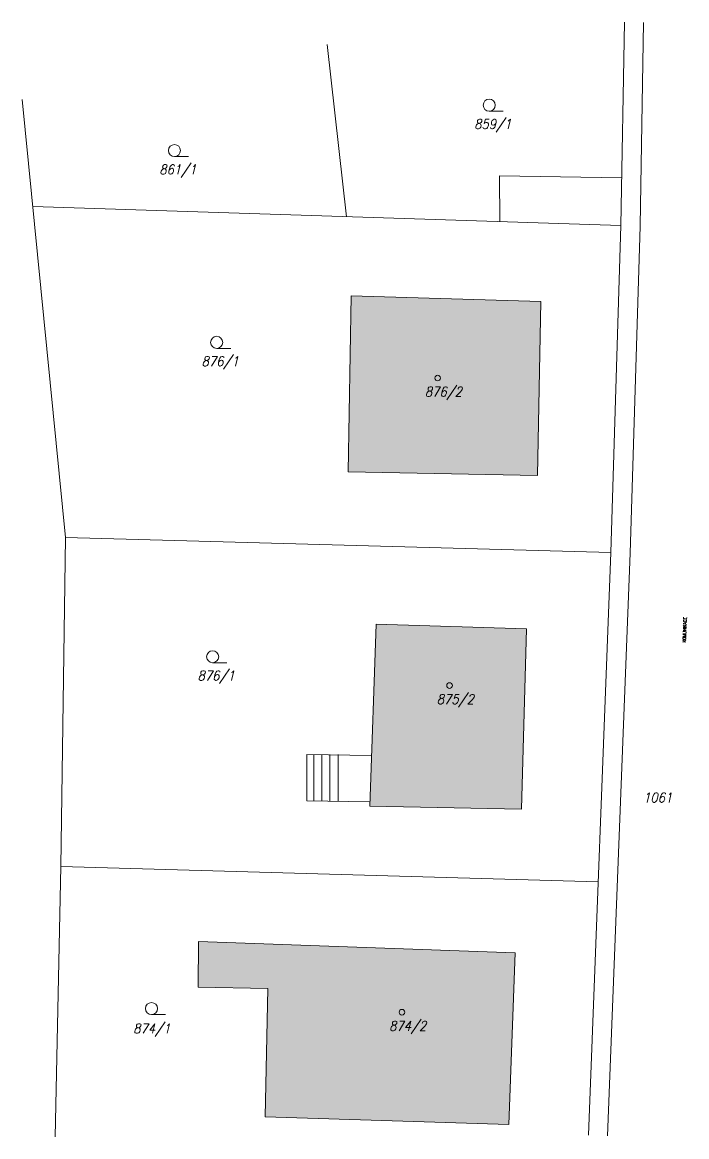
# Model space of a CAD drawing. Header units: metres. Extents: x -442 to 316, y -503 to 125.
# Drawn here: x 49.1 to 90.4, y -489.9 to -420.5 of the extents above; entities that cross this region are included whole.
import ezdxf

# ---------------------------------------------------------------- set-up
doc = ezdxf.new("R2010")
doc.units = ezdxf.units.M
doc.layers.add('katastr', color=3, linetype='Continuous')
doc.layers.add('SRAFA', color=251, linetype='Continuous')
for name, color, linetype, lineweight in [('Standard', 7, 'Continuous', 25), ('ZNAÈKY BUDOV', 7, 'Continuous', 0), ('ZNAÈKY KULTUR', 7, 'Continuous', 0)]:
    doc.layers.add(name, color=color, linetype=linetype, lineweight=lineweight)
doc.styles.add('ITALICT', font='ITALICT')
doc.styles.add('SIMPLEX', font='simplex.shx')

# ---------------------------------------------------------------- blocks, each defined once
blk = doc.blocks.new('3$04')
at = {"layer": 'ZNAÈKY KULTUR', "color": 7, "linetype": 'Continuous', "lineweight": 0}
blk.add_line((0.01, 0), (1.76, 0), dxfattribs=at)
blk.add_circle((0.01, 0.75), 0.75, dxfattribs=at)
blk = doc.blocks.new('4$02')
at = {"layer": 'ZNAÈKY BUDOV', "color": 7, "linetype": 'Continuous', "lineweight": 0}
blk.add_circle((-0.007, 0.001), 0.175, dxfattribs=at)

msp = doc.modelspace()

# ---------------------------------------------------------------- hatches: boundary and pattern name
at = {"layer": 'SRAFA', "linetype": 'Continuous', "lineweight": 0}
for points in [[(69.5145, -437.543245), (81.320037, -437.909715), (81.100059, -448.720553), (69.331186, -448.500671)], [(71.069956, -457.968907), (80.425196, -458.257744), (80.100115, -469.486276), (70.672627, -469.305752)], [(60.024055, -477.705823), (79.715295, -478.423568), (79.330079, -489.094893), (64.168975, -488.627334), (64.324343, -480.639163), (59.997223, -480.554433)]]:
    msp.add_hatch(color=253, dxfattribs=at).paths.add_polyline_path(points)

# ---------------------------------------------------------------- linework, layer by layer
at = {"layer": 'katastr', "linetype": 'Continuous', "lineweight": 0}
for p, q in [((86.282514, -433.174266), (86.506737, -420.533443)), ((87.482325, -433.195549), (87.706548, -420.554726)), ((68.02663, -421.905786), (69.225188, -432.626599)), ((51.761331, -452.580445), (49.064228, -425.339748)), ((78.765903, -432.932927), (78.750694, -430.075049)), ((78.750694, -430.075049), (86.335101, -430.209581)), ((49.723705, -432.000456), (86.282514, -433.174266)), ((86.282514, -433.174266), (85.665977, -453.515708)), ((87.481963, -433.210621), (86.865426, -453.552063)), ((51.470081, -473.040687), (51.761331, -452.580445)), ((51.761331, -452.580445), (85.665977, -453.515708)), ((85.665977, -453.515708), (84.268174, -489.766991)), ((86.865086, -453.561944), (85.467283, -489.813227)), ((70.783232, -466.149896), (66.754922, -466.084244)), ((66.754922, -466.084244), (66.754922, -468.965513)), ((67.19345, -466.084244), (67.19345, -468.965513)), ((67.7005, -466.084244), (67.7005, -468.965513)), ((68.193848, -466.084244), (68.193848, -468.965513)), ((68.714601, -466.084244), (68.714601, -468.965513)), ((70.682308, -469.02952), (66.754922, -468.965513)), ((51.107161, -489.857917), (51.470081, -473.040687)), ((84.875969, -474.004157), (51.470081, -473.040687))]:
    msp.add_line(p, q, dxfattribs=at)
at = {"layer": 'katastr', "linetype": 'Continuous', "lineweight": 0, "flags": 128}
for points in [[(69.5145, -437.543245), (81.320037, -437.909715), (81.100059, -448.720553), (69.331186, -448.500671)], [(71.069956, -457.968907), (80.425196, -458.257744), (80.100115, -469.486276), (70.672627, -469.305752)]]:
    msp.add_lwpolyline(points, close=True, dxfattribs=at)
msp.add_lwpolyline([(60.024055, -477.705823), (79.715295, -478.423568), (79.330079, -489.094893), (64.168975, -488.627334), (64.324343, -480.639163), (59.997223, -480.554433), (60.024055, -477.705823)], dxfattribs=at)

# ---------------------------------------------------------------- block references
at = {"layer": 'katastr', "linetype": 'Continuous', "lineweight": 0, "xscale": 0.500023365020752, "yscale": 0.500023365020752, "zscale": 0.5}
for p in [(78.099339, -426.062881), (58.51979, -428.887691), (61.147774, -440.818867), (60.897565, -460.373775), (57.094313, -482.262398)]:
    msp.add_blockref('3$04', p, dxfattribs=at)
at = {"layer": 'katastr', "linetype": 'Continuous', "lineweight": 0, "xscale": 1.000046730041504, "yscale": 1.000046730041504}
for p in [(74.903769, -442.66424), (75.64328, -461.791886), (72.683464, -482.116263)]:
    msp.add_blockref('4$02', p, dxfattribs=at)

# ---------------------------------------------------------------- texts
at = {"layer": 'katastr', "linetype": 'Continuous', "lineweight": 0, "style": 'ITALICT', "width": 0.882354}
for s, p in [('859/1', (77.166586, -427.164019)), ('861/1', (57.587037, -429.988829)), ('876/1', (60.215021, -441.920005)), ('876/2', (74.099877, -443.812865)), ('876/1', (59.964812, -461.474912)), ('875/2', (74.839388, -462.940511)), ('1061', (87.673169, -469.063793)), ('874/1', (55.962703, -483.426469)), ('874/2', (71.879572, -483.264888))]:
    msp.add_text(s, height=0.600028, dxfattribs=at).set_placement(p)
at = {"layer": 'Standard', "color": 7, "linetype": 'ByBlock', "lineweight": 25, "insert": (90.329531, -459.117078), "char_height": 0.2, "width": 1.64877222, "attachment_point": 7, "rotation": 87.99633124, "style": 'SIMPLEX'}
msp.add_mtext('\\W0.93;KOMUNIKACE', dxfattribs=at)

doc.saveas('drawing.dxf')
